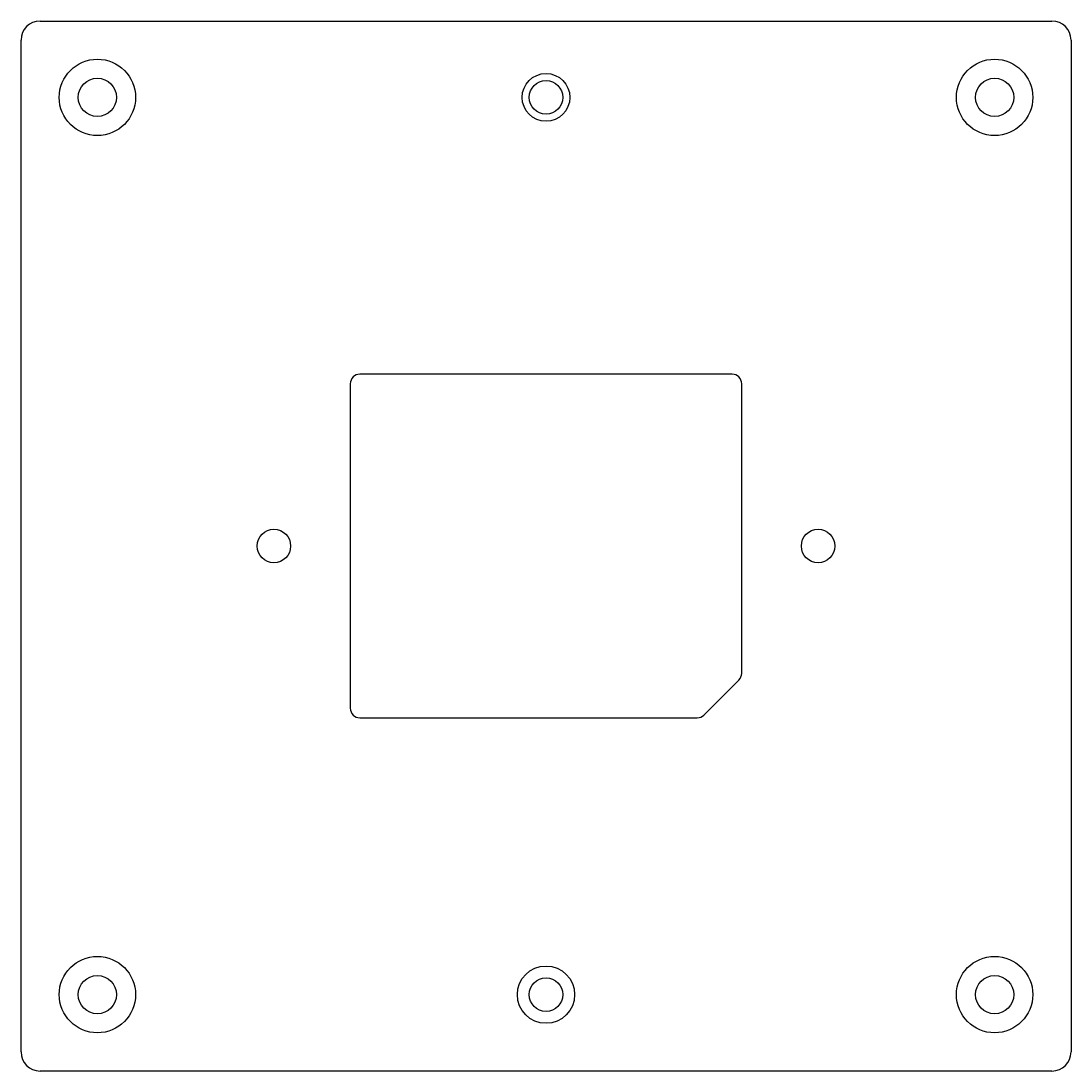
# Model space of a CAD drawing. Header units: millimetres. Extents: x -55 to 55, y -55 to 55.
import ezdxf

# ---------------------------------------------------------------- set-up
doc = ezdxf.new("R2010")
doc.units = ezdxf.units.MM

msp = doc.modelspace()

# ---------------------------------------------------------------- linework, layer by layer
at = {"color": 7, "linetype": 'Continuous', "lineweight": 25}
for p, q in [((-53, 55), (53, 55)), ((-55, -53), (-55, 53)), ((55, 53), (55, -53)), ((19.5, 18), (-19.5, 18)), ((-20.5, 17), (-20.5, -17)), ((20.5, -13.34), (20.5, 17)), ((16.55, -17.71), (20.21, -14.05)), ((-19.5, -18), (15.84, -18)), ((53, -55), (-53, -55))]:
    msp.add_line(p, q, dxfattribs=at)
for centre, radius in [((-47, 47), 4), ((47, 47), 4), ((-47, 47), 2), ((0, 47), 2.5), ((0, 47), 1.75), ((47, 47), 2), ((-28.5, 0), 1.75), ((28.5, 0), 1.75), ((-47, -47), 4), ((0, -47), 3), ((47, -47), 4), ((-47, -47), 2), ((47, -47), 2), ((0, -47), 1.75)]:
    msp.add_circle(centre, radius, dxfattribs=at)
for centre, radius, start, end in [((-53, 53), 2, 90, 180), ((53, 53), 2, 0, 90), ((-19.5, 17), 1, 90, 180), ((19.5, 17), 1, 0, 90), ((19.5, -13.34), 1, 315, 0), ((-19.5, -17), 1, 180, 270), ((15.84, -17), 1, 270, 315), ((-53, -53), 2, 180, 270), ((53, -53), 2, 270, 0)]:
    msp.add_arc(centre, radius, start, end, dxfattribs=at)

doc.saveas('drawing.dxf')
